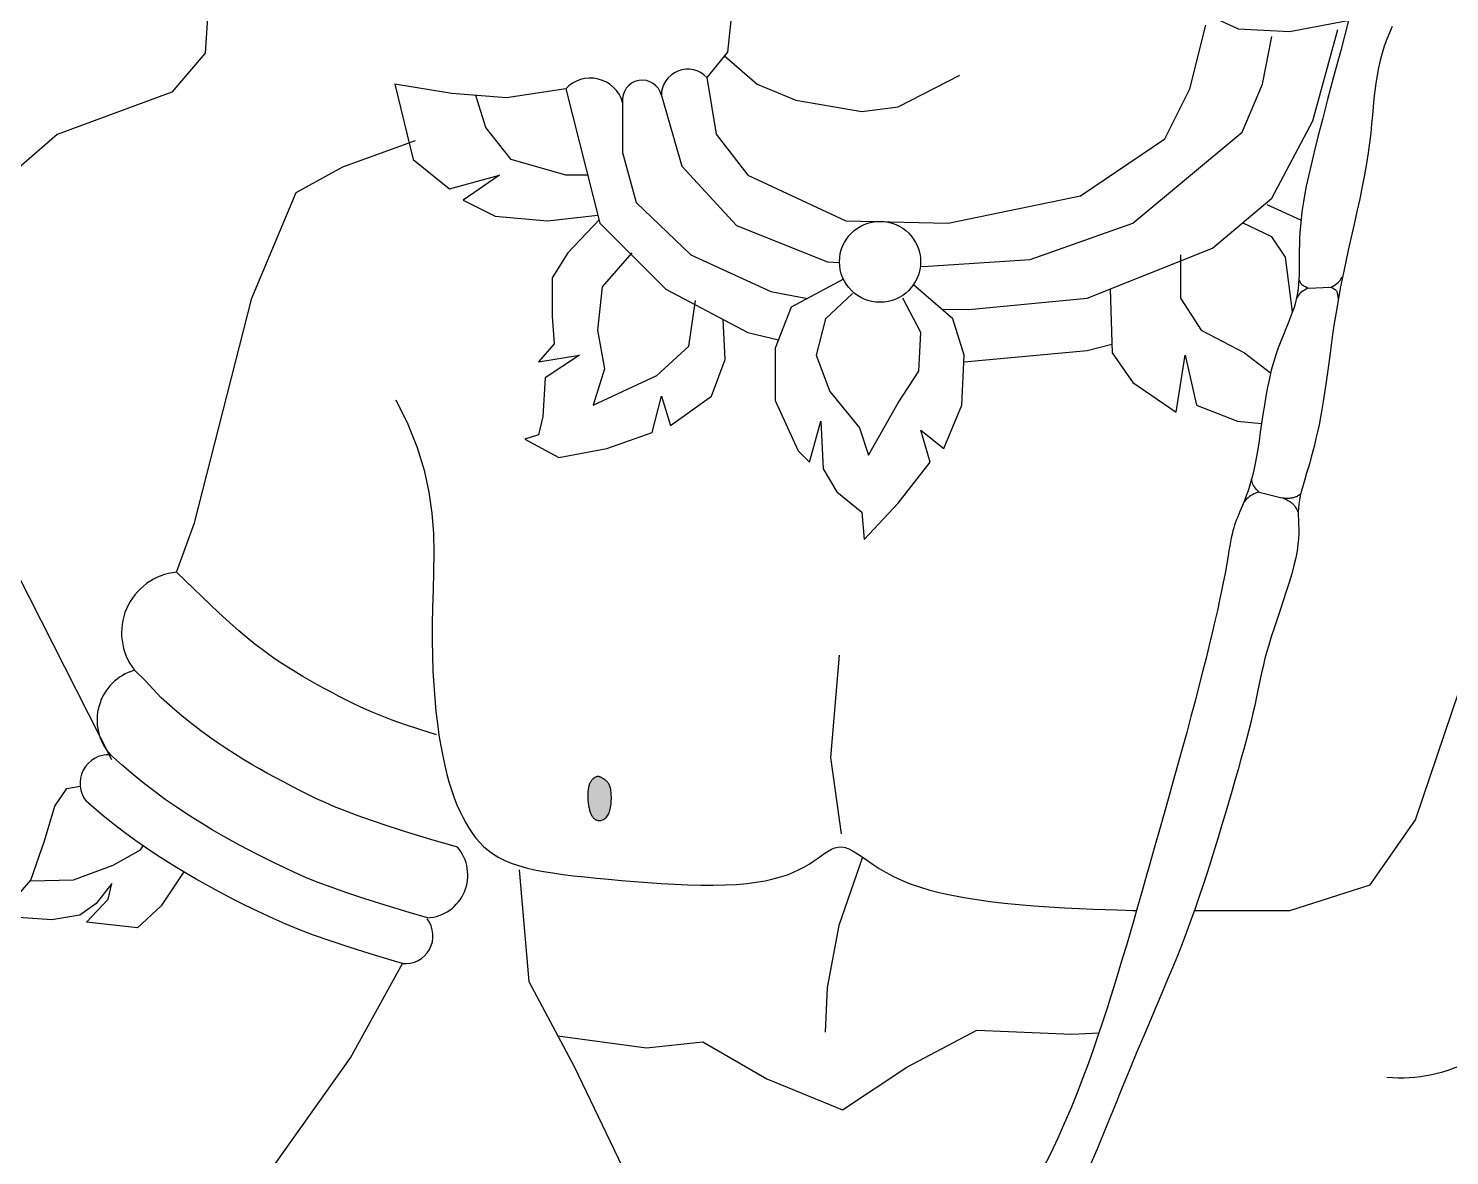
# Model space of a CAD drawing. Header units: feet. Extents: x 0 to 841, y 0 to 594.
# Drawn here: x 643.537 to 646.121, y 133.012 to 135.062 of the extents above; entities that cross this region are included whole.
import ezdxf

# ---------------------------------------------------------------- set-up
doc = ezdxf.new("R2010")
doc.units = ezdxf.units.FT
doc.header["$MEASUREMENT"] = 0
doc.layers.add('LOGO', color=7, linetype='Continuous')

# ---------------------------------------------------------------- blocks, each defined once
blk = doc.blocks.new('YOTA')
h = blk.add_hatch(color=1)
edge = h.paths.add_edge_path()
edge.add_arc((302.8865, 246.9749), 39.995, 0, 360)
edge = h.paths.add_edge_path(flags=16)
edge.add_arc((302.8865, 246.9749), 39.7003, 0, 360)
for points in [[(285.9873, 251.6512), (285.987, 251.661), (285.9864, 251.6705), (285.9856, 251.6794), (285.9846, 251.6877), (285.9833, 251.6952), (285.9818, 251.7021), (285.9801, 251.7082), (285.9782, 251.7138), (285.9762, 251.7189), (285.974, 251.7234), (285.9718, 251.7275), (285.9694, 251.7311), (285.967, 251.7345), (285.9645, 251.7376), (285.962, 251.7404), (285.9595, 251.743), (285.9569, 251.7454), (285.9543, 251.7477), (285.9517, 251.7498), (285.949, 251.7518), (285.9463, 251.7537), (285.9436, 251.7555), (285.9408, 251.7573), (285.9381, 251.7591), (285.9353, 251.7608), (285.9324, 251.7625), (285.9295, 251.7642), (285.9266, 251.7657), (285.9237, 251.767), (285.9207, 251.7682), (285.9176, 251.769), (285.9145, 251.7697), (285.9114, 251.7699), (285.9082, 251.7698), (285.9049, 251.7693), (285.9016, 251.7685), (285.8983, 251.7673), (285.8951, 251.7657), (285.8918, 251.764), (285.8886, 251.7619), (285.8855, 251.7597), (285.8825, 251.7573), (285.8796, 251.7548), (285.8769, 251.7522), (285.8743, 251.7496), (285.8719, 251.7468), (285.8697, 251.7439), (285.8676, 251.7409), (285.8657, 251.7377), (285.8639, 251.7344), (285.8622, 251.7308), (285.8606, 251.727), (285.8591, 251.7229), (285.8578, 251.7185), (285.8565, 251.7138), (285.8553, 251.7088), (285.8542, 251.7034), (285.8533, 251.6978), (285.8524, 251.692), (285.8517, 251.6858), (285.8512, 251.6794), (285.8508, 251.6728), (285.8505, 251.6659), (285.8504, 251.6588), (285.8505, 251.6515), (285.8508, 251.6441), (285.8512, 251.6366), (285.8518, 251.629), (285.8525, 251.6215), (285.8534, 251.614), (285.8544, 251.6067), (285.8556, 251.5995), (285.8568, 251.5926), (285.8583, 251.586), (285.8598, 251.5797), (285.8614, 251.5737), (285.8632, 251.5681), (285.865, 251.5629), (285.8669, 251.5579), (285.8689, 251.5533), (285.8709, 251.5489), (285.873, 251.5448), (285.8752, 251.5411), (285.8774, 251.5376), (285.8796, 251.5343), (285.8819, 251.5313), (285.8842, 251.5286), (285.8867, 251.5261), (285.8893, 251.5239), (285.8921, 251.522), (285.895, 251.5202), (285.8982, 251.5188), (285.9016, 251.5175), (285.9053, 251.5165), (285.9092, 251.5158), (285.9134, 251.5153), (285.9178, 251.5151), (285.9224, 251.5153), (285.927, 251.5159), (285.9318, 251.5169), (285.9365, 251.5185), (285.9412, 251.5205), (285.9458, 251.5231), (285.9503, 251.5263), (285.9546, 251.5301), (285.9587, 251.5346), (285.9627, 251.5397), (285.9663, 251.5454), (285.9698, 251.5517), (285.9729, 251.5585), (285.9758, 251.5659), (285.9784, 251.5739), (285.9807, 251.5824), (285.9826, 251.5913), (285.9842, 251.6008), (285.9855, 251.6107), (285.9864, 251.6207), (285.987, 251.631), (285.9873, 251.6412)], [(285.9874, 251.6409), (285.9874, 251.651), (285.9871, 251.6608), (285.9866, 251.6703), (285.9857, 251.6792), (285.9847, 251.6875), (285.9834, 251.695), (285.9819, 251.7019), (285.9802, 251.708), (285.9783, 251.7136), (285.9763, 251.7186), (285.9742, 251.7232), (285.9719, 251.7273), (285.9695, 251.7309), (285.9671, 251.7343), (285.9646, 251.7373), (285.9621, 251.7402), (285.9596, 251.7428), (285.957, 251.7452), (285.9544, 251.7475), (285.9518, 251.7496), (285.9491, 251.7516), (285.9464, 251.7535), (285.9437, 251.7553), (285.941, 251.7571), (285.9382, 251.7589), (285.9354, 251.7606), (285.9325, 251.7623), (285.9297, 251.764), (285.9267, 251.7655), (285.9238, 251.7668), (285.9208, 251.768), (285.9178, 251.7688), (285.9147, 251.7694), (285.9115, 251.7697), (285.9083, 251.7696), (285.9051, 251.7691), (285.9018, 251.7683), (285.8985, 251.7671), (285.8952, 251.7655), (285.8919, 251.7638), (285.8887, 251.7617), (285.8856, 251.7595), (285.8826, 251.7571), (285.8797, 251.7546), (285.877, 251.752), (285.8744, 251.7493), (285.872, 251.7466), (285.8698, 251.7437), (285.8677, 251.7407), (285.8658, 251.7375), (285.864, 251.7342), (285.8623, 251.7306), (285.8607, 251.7268), (285.8592, 251.7227), (285.8579, 251.7183), (285.8566, 251.7136), (285.8554, 251.7086), (285.8543, 251.7032), (285.8534, 251.6976), (285.8525, 251.6917), (285.8518, 251.6856), (285.8513, 251.6792), (285.8509, 251.6726), (285.8506, 251.6657), (285.8505, 251.6586), (285.8506, 251.6513), (285.8509, 251.6439), (285.8513, 251.6364), (285.8519, 251.6288), (285.8526, 251.6213), (285.8535, 251.6138), (285.8545, 251.6064), (285.8557, 251.5993), (285.857, 251.5924), (285.8584, 251.5857), (285.8599, 251.5795), (285.8615, 251.5735), (285.8633, 251.5679), (285.8651, 251.5626), (285.867, 251.5577), (285.869, 251.553), (285.871, 251.5487), (285.8731, 251.5446), (285.8753, 251.5408), (285.8775, 251.5373), (285.8797, 251.5341), (285.882, 251.5311), (285.8843, 251.5284), (285.8868, 251.5259), (285.8894, 251.5237), (285.8922, 251.5217), (285.8951, 251.52), (285.8983, 251.5185), (285.9017, 251.5173), (285.9054, 251.5163), (285.9093, 251.5155), (285.9135, 251.5151), (285.9179, 251.5149), (285.9225, 251.5151), (285.9272, 251.5157), (285.9319, 251.5167), (285.9366, 251.5182), (285.9413, 251.5203), (285.9459, 251.5229), (285.9504, 251.5261), (285.9547, 251.5299), (285.9589, 251.5344), (285.9628, 251.5395), (285.9664, 251.5452), (285.9699, 251.5514), (285.9731, 251.5583), (285.9759, 251.5657), (285.9785, 251.5737), (285.9808, 251.5821), (285.9827, 251.5911), (285.9843, 251.6006), (285.9856, 251.6104), (285.9865, 251.6205), (285.9871, 251.6307)]]:
    blk.add_hatch(color=2).paths.add_polyline_path(points)
at = {"color": 2}
for p, q in [((284.4321, 255.3017), (284.8522, 255.4543)), ((284.1618, 255.1543), (284.4321, 255.3017)), ((283.9038, 254.5404), (284.1618, 255.1543)), ((283.572, 253.2389), (283.9038, 254.5404)), ((283.4684, 252.9534), (283.572, 253.2389)), ((287.2597, 251.8808), (287.309, 252.4724)), ((287.32, 251.4375), (287.2597, 251.8808))]:
    blk.add_line(p, q, dxfattribs=at)
for points in [[(288.8395, 257.6235), (288.7885, 257.2659), (288.885, 256.7692), (289.0259, 256.4949), (289.2633, 256.2651), (289.6194, 256.102), (289.9161, 256.0872), (290.3167, 256.1613), (290.517, 256.443), (290.5911, 256.6802), (290.5689, 256.962), (290.554, 257.1844), (290.5689, 257.3104), (290.2351, 257.0954), (290.0644, 256.9101), (289.974, 256.7646)], [(286.6215, 256.5101), (286.6861, 256.2034), (286.6597, 255.9661), (286.5406, 255.8207)], [(283.6678, 256.4979), (283.634, 255.9617), (283.4414, 255.7343), (282.7763, 255.4894), (282.3912, 255.1571), (282.1286, 254.6673), (282.1286, 254.16), (282.4787, 253.0754), (283.0914, 251.8684)], [(290.5123, 256.1152), (290.4955, 256.0796), (290.48, 256.0419), (290.4659, 256.0024), (290.4532, 255.9613), (290.4419, 255.9191), (290.4321, 255.8759), (290.4237, 255.8321), (290.4168, 255.788), (290.4111, 255.7431), (290.4061, 255.6973), (290.4016, 255.6502), (290.3971, 255.6015), (290.3924, 255.5508), (290.3869, 255.4978), (290.3805, 255.4421), (290.3726, 255.3835), (290.363, 255.3216), (290.3514, 255.2562), (290.338, 255.1877), (290.3232, 255.1167), (290.3073, 255.0439), (290.2909, 254.9696), (290.2741, 254.8947), (290.2573, 254.8195), (290.241, 254.7448), (290.2255, 254.671), (290.2111, 254.5987), (290.1982, 254.5285), (290.1866, 254.4604), (290.1762, 254.3945), (290.1667, 254.3306), (290.158, 254.2689), (290.1499, 254.2093), (290.1423, 254.1518), (290.1349, 254.0965), (290.1275, 254.0433), (290.12, 253.9922), (290.1123, 253.9432), (290.1043, 253.8962), (290.096, 253.8513), (290.0876, 253.8083), (290.0789, 253.7672), (290.0701, 253.7279), (290.0612, 253.6904), (290.0522, 253.6546), (290.0431, 253.6204), (290.034, 253.5878), (290.0249, 253.5567), (290.016, 253.5269), (290.0074, 253.4985), (289.9992, 253.4712), (289.9916, 253.445), (289.9848, 253.4196), (289.9789, 253.3951), (289.9741, 253.3712), (289.9705, 253.3478), (289.9682, 253.3249), (289.9674, 253.3022), (289.9676, 253.2794), (289.9684, 253.256), (289.9694, 253.2315), (289.9701, 253.2055), (289.97, 253.1775), (289.9687, 253.1471), (289.9658, 253.1138), (289.9607, 253.0772), (289.953, 253.0368), (289.9425, 252.9923), (289.9294, 252.9444), (289.9144, 252.8938), (289.8978, 252.8414), (289.8803, 252.7878), (289.8623, 252.734), (289.8444, 252.6806), (289.827, 252.6285), (289.8108, 252.5785), (289.7961, 252.5313), (289.7835, 252.4875), (289.7726, 252.4466), (289.7631, 252.4079), (289.7546, 252.3707), (289.7468, 252.3341), (289.7393, 252.2976), (289.7317, 252.2604), (289.7237, 252.2217), (289.715, 252.1808), (289.705, 252.137), (289.6937, 252.0897), (289.6809, 252.0391), (289.6669, 251.9855), (289.6517, 251.9291), (289.6354, 251.8704), (289.6183, 251.8094), (289.6004, 251.7467), (289.5818, 251.6825), (289.5626, 251.617), (289.5431, 251.5506), (289.5232, 251.4836), (289.5029, 251.4161), (289.4822, 251.3481), (289.461, 251.2799), (289.4393, 251.2113), (289.417, 251.1426), (289.394, 251.0739), (289.3703, 251.0052), (289.3458, 250.9366), (289.3204, 250.8682), (289.2941, 250.8), (289.2667, 250.7313), (289.2382, 250.6615), (289.2082, 250.5896), (289.1768, 250.515), (289.1437, 250.4369), (289.1087, 250.3546), (289.0718, 250.2673), (289.0327, 250.1742), (288.9914, 250.0746), (288.9477, 249.9681), (288.9019, 249.8558), (288.8543, 249.7393), (288.8052, 249.6201), (288.7548, 249.4996)], [(290.2594, 256.1507), (290.2131, 255.977), (290.1725, 255.8247), (290.1373, 255.6918), (290.107, 255.5762), (290.0812, 255.4761), (290.0594, 255.3894), (290.0412, 255.3141), (290.0261, 255.2483), (290.0137, 255.19), (290.0036, 255.1371), (289.9954, 255.088), (289.9888, 255.0421), (289.9837, 254.9992), (289.9798, 254.959), (289.9771, 254.9213), (289.9752, 254.8858), (289.9741, 254.8522), (289.9735, 254.8203), (289.9733, 254.7898), (289.9733, 254.7605), (289.9732, 254.7321), (289.973, 254.7045), (289.9725, 254.6773), (289.9713, 254.6506), (289.9695, 254.624), (289.9667, 254.5975), (289.9629, 254.5707), (289.9577, 254.5436), (289.9511, 254.5159), (289.9429, 254.4875), (289.9329, 254.4582), (289.9214, 254.4278), (289.9087, 254.3962), (289.8951, 254.3631), (289.8809, 254.3283), (289.8664, 254.2917), (289.8519, 254.2532), (289.8376, 254.2124), (289.824, 254.1693), (289.8113, 254.1236), (289.7998, 254.0753), (289.7893, 254.025), (289.7797, 253.9731), (289.7708, 253.9205), (289.7626, 253.8677), (289.7548, 253.8153), (289.7474, 253.764), (289.7401, 253.7145), (289.7327, 253.6673), (289.7253, 253.6231), (289.7175, 253.5825), (289.7096, 253.5452), (289.7014, 253.511), (289.6931, 253.4798), (289.6848, 253.4513), (289.6764, 253.4252), (289.6682, 253.4012), (289.66, 253.3792), (289.652, 253.3589), (289.6443, 253.3401), (289.6369, 253.3224), (289.6297, 253.3057), (289.6229, 253.2897), (289.6164, 253.2741), (289.6101, 253.2586), (289.6042, 253.2429), (289.5986, 253.2268), (289.5933, 253.21), (289.5883, 253.1923), (289.5836, 253.1733), (289.5791, 253.1527), (289.5748, 253.1304), (289.5704, 253.1058), (289.5658, 253.0787), (289.5608, 253.0488), (289.5551, 253.0157), (289.5487, 252.979), (289.5413, 252.9386), (289.5327, 252.8939), (289.5228, 252.8447), (289.5115, 252.7907), (289.4986, 252.7321), (289.4843, 252.669), (289.4685, 252.6016), (289.4513, 252.53), (289.4328, 252.4545), (289.413, 252.3753), (289.3918, 252.2925), (289.3694, 252.2062), (289.3457, 252.1168), (289.3208, 252.0244), (289.295, 251.9297), (289.2684, 251.8334), (289.2414, 251.7363), (289.2141, 251.6391), (289.1868, 251.5425), (289.1598, 251.4472), (289.1332, 251.3539), (289.1074, 251.2635), (289.0825, 251.1766), (289.0588, 251.0937), (289.036, 251.0143), (289.014, 250.9379), (288.9925, 250.8637), (288.9712, 250.7911), (288.9499, 250.7194), (288.9283, 250.648), (288.9063, 250.5761), (288.8836, 250.5032), (288.8598, 250.4284), (288.8349, 250.3514), (288.8086, 250.2722), (288.7808, 250.191), (288.7513, 250.108), (288.72, 250.0234), (288.6867, 249.9375), (288.6513, 249.8504), (288.6137, 249.7623), (288.5735, 249.6736), (288.5309, 249.5843), (288.4856, 249.4948)], [(286.541, 255.8203), (286.5938, 255.4906), (286.7785, 255.2532), (287.346, 254.9895), (287.9398, 254.9763), (288.7052, 255.1345), (289.1934, 255.4642), (289.3386, 255.7544), (289.431, 256.1236)], [(287.9015, 254.4782), (288.0586, 254.4751), (288.7448, 254.5411), (289.4706, 254.8312), (289.8137, 255.1214), (290.0512, 255.5697), (290.1964, 256.0973)], [(287.7774, 254.7265), (287.7946, 254.7257), (288.4149, 254.7653), (289.0087, 254.9763), (289.6421, 255.5038), (289.7609, 255.7807), (289.8137, 256.0577)], [(286.6421, 255.9446), (286.8313, 255.7814), (287.0556, 255.6891), (287.4383, 255.6232), (287.6494, 255.6495), (288.0057, 255.8342)], [(285.7228, 255.7544), (285.3797, 255.7016), (285.063, 255.728), (284.7331, 255.7807), (284.8387, 255.3455), (285.0498, 255.1741), (285.3401, 255.2532), (285.129, 255.1082), (285.3137, 255.0158), (285.6172, 254.9895), (285.9088, 255.0231)], [(285.8503, 255.2532), (285.7228, 255.2532), (285.4061, 255.3455), (285.2609, 255.5302), (285.2021, 255.7164)], [(285.7228, 255.7544), (285.9208, 254.9763), (286.3034, 254.5938), (286.7785, 254.3433), (286.9563, 254.3008)], [(286.2771, 255.7148), (286.3958, 255.306), (286.7125, 254.9631), (287.2404, 254.7521), (287.3091, 254.7488)], [(286.0527, 255.6752), (286.0527, 255.3851), (286.1319, 255.095), (286.4486, 254.7917), (286.9105, 254.5806), (287.1238, 254.5392)], [(289.9827, 254.9939), (289.7873, 255.0818)], [(285.9159, 254.9952), (285.736, 254.8048), (285.6436, 254.6598), (285.6436, 254.4356), (285.6568, 254.2773), (285.5645, 254.1718), (285.802, 254.2114), (285.604, 254.0795), (285.5908, 253.8553), (285.5645, 253.7498), (285.4853, 253.7234), (285.6832, 253.6179), (285.9603, 253.6707), (286.2243, 253.763), (286.2771, 253.974), (286.3298, 253.8026), (286.5674, 253.974), (286.6466, 254.185), (286.6354, 254.4187)], [(289.9337, 254.4619), (289.8928, 254.7785), (289.8137, 254.8972), (289.6443, 254.9781)], [(286.1055, 254.8048), (285.934, 254.607), (285.9076, 254.3565), (285.9471, 254.1323), (285.8812, 253.9213), (286.2507, 254.0927), (286.4354, 254.2641), (286.475, 254.5279)], [(289.2858, 254.7917), (289.2858, 254.5411), (289.4046, 254.3565), (289.6553, 254.2246), (289.8073, 254.1088)], [(287.3318, 254.6512), (287.0292, 254.4883), (286.9369, 254.251), (286.9369, 253.9476), (287.0688, 253.6575), (287.1348, 253.5916), (287.2008, 253.8289), (287.214, 253.552), (287.2932, 253.4201), (287.4383, 253.3014), (287.4515, 253.1432), (287.6495, 253.3542), (287.8342, 253.5916), (287.7814, 253.7762), (287.9134, 253.6707), (288.019, 253.9213), (288.0322, 254.2114), (287.9662, 254.4224), (287.7378, 254.6195)], [(290.0238, 254.6), (290.016, 254.6033), (290.0092, 254.6063), (290.0035, 254.6091), (289.9987, 254.6117), (289.9947, 254.6143), (289.9914, 254.6167), (289.9886, 254.6191), (289.9864, 254.6215), (289.9845, 254.624), (289.9828, 254.6265), (289.9813, 254.6292), (289.98, 254.6319), (289.9787, 254.6346), (289.9776, 254.6373), (289.9764, 254.6398), (289.9753, 254.6422), (289.9743, 254.6442), (289.9731, 254.646), (289.972, 254.6474), (289.9708, 254.6483)], [(290.1553, 254.6041), (290.1656, 254.6098), (290.175, 254.6155), (290.1836, 254.6212), (290.1913, 254.6269), (290.1983, 254.6327), (290.2044, 254.6386), (290.2099, 254.6445), (290.2146, 254.6505), (290.2187, 254.6567), (290.222, 254.6629)], [(287.3855, 254.5675), (287.2272, 254.4224), (287.1744, 254.2114), (287.2536, 254.0004), (287.4251, 253.7894), (287.4779, 253.6311), (287.6495, 253.9344), (287.7682, 254.1191), (287.7814, 254.3433), (287.6759, 254.5411)], [(288.8767, 254.5938), (288.8899, 254.2246), (289.0087, 254.0531), (289.2594, 253.8817), (289.3122, 254.2114), (289.3782, 253.9213), (289.6157, 253.8289), (289.7543, 253.8151)], [(290.0238, 254.6), (290.0136, 254.5943), (290.0041, 254.5886), (289.9956, 254.5829), (289.9878, 254.5772), (289.9809, 254.5714), (289.9747, 254.5655), (289.9692, 254.5596), (289.9645, 254.5535), (289.9605, 254.5474), (289.9571, 254.5412)], [(290.0238, 254.6), (290.1553, 254.6041)], [(290.1553, 254.6041), (290.1642, 254.6007), (290.1715, 254.5974), (290.1775, 254.5942), (290.1821, 254.5909), (290.1857, 254.5875), (290.1884, 254.5842), (290.1904, 254.5807), (290.1918, 254.5772), (290.1928, 254.5736), (290.1936, 254.5698), (290.1943, 254.5659), (290.1949, 254.562), (290.1956, 254.558), (290.1962, 254.5541), (290.1968, 254.5504), (290.1973, 254.5468), (290.1979, 254.5435), (290.1985, 254.5406), (290.199, 254.5381), (290.1996, 254.5361)], [(288.0304, 254.1719), (288.0322, 254.1718), (288.7448, 254.2378), (288.8881, 254.2751)], [(284.7384, 253.9516), (284.8086, 253.8111), (284.8625, 253.6754), (284.9021, 253.5444), (284.9296, 253.418), (284.9469, 253.296), (284.956, 253.1784), (284.9589, 253.0651), (284.9577, 252.9559), (284.9543, 252.8506), (284.9508, 252.7493), (284.9489, 252.6518), (284.9487, 252.5581), (284.9502, 252.4682), (284.9533, 252.3821), (284.9578, 252.2998), (284.9637, 252.2214), (284.9709, 252.1469), (284.9792, 252.0763), (284.9885, 252.0096), (284.9988, 251.9469), (285.0099, 251.888), (285.0218, 251.8329), (285.0345, 251.7813), (285.0479, 251.7329), (285.0621, 251.6877), (285.0771, 251.6454), (285.0928, 251.6057), (285.1092, 251.5684), (285.1263, 251.5334), (285.144, 251.5005), (285.1625, 251.4693), (285.1819, 251.44), (285.2026, 251.4124), (285.2248, 251.3866), (285.2488, 251.3625), (285.275, 251.3401), (285.3037, 251.3195), (285.335, 251.3005), (285.3694, 251.2833), (285.4071, 251.2677), (285.4484, 251.2537), (285.4932, 251.2412), (285.5415, 251.2299), (285.5932, 251.2199), (285.6483, 251.2108), (285.7066, 251.2026), (285.7682, 251.195), (285.8329, 251.1879), (285.9008, 251.1811), (285.9716, 251.1745), (286.0453, 251.168), (286.1212, 251.1617), (286.1984, 251.1558), (286.2763, 251.1505), (286.3539, 251.1461), (286.4306, 251.1428), (286.5055, 251.1407), (286.5778, 251.1402), (286.6467, 251.1413), (286.7116, 251.1444), (286.7716, 251.1496), (286.827, 251.1567), (286.878, 251.1655), (286.9248, 251.176), (286.9678, 251.1879), (287.0071, 251.201), (287.0431, 251.2152), (287.076, 251.2302), (287.1061, 251.2459), (287.1336, 251.2622), (287.1588, 251.2787), (287.1821, 251.295), (287.2038, 251.3107), (287.2243, 251.3251), (287.2439, 251.3378), (287.263, 251.3484), (287.282, 251.3561), (287.3013, 251.3607), (287.3211, 251.3615), (287.3419, 251.358), (287.364, 251.35), (287.3876, 251.3379), (287.4132, 251.3222), (287.4409, 251.3037), (287.471, 251.2831), (287.5039, 251.2608), (287.5397, 251.2377), (287.5788, 251.2142), (287.6215, 251.1911), (287.668, 251.1691), (287.7185, 251.1485), (287.7731, 251.1296), (287.8317, 251.1121), (287.8942, 251.0962), (287.9605, 251.0816), (288.0307, 251.0684), (288.1045, 251.0565), (288.182, 251.0458), (288.263, 251.0364), (288.3476, 251.028), (288.4353, 251.0207), (288.5244, 251.0145), (288.6126, 251.0092), (288.6979, 251.0047), (288.7782, 251.0011), (288.8514, 250.9983), (288.9153, 250.9963), (288.9678, 250.9949), (289.0068, 250.994), (289.0301, 250.9938)], [(289.7409, 253.4173), (289.7326, 253.4248), (289.7252, 253.4324), (289.7187, 253.44), (289.7131, 253.4478), (289.7083, 253.4555), (289.7044, 253.4632), (289.7013, 253.4709), (289.699, 253.4785), (289.6975, 253.486), (289.6967, 253.4934)], [(289.7409, 253.4173), (289.7301, 253.4144), (289.7199, 253.411), (289.7103, 253.4071), (289.7013, 253.4025), (289.6927, 253.3973), (289.6845, 253.3915), (289.6765, 253.385), (289.6686, 253.3779), (289.6609, 253.3701), (289.6531, 253.3615)], [(289.7409, 253.4173), (289.865, 253.3871)], [(289.865, 253.3871), (289.8757, 253.3853), (289.8857, 253.3841), (289.8948, 253.3834), (289.9033, 253.383), (289.911, 253.3831), (289.9182, 253.3834), (289.9247, 253.3841), (289.9307, 253.3849), (289.9362, 253.3859), (289.9412, 253.3871), (289.9459, 253.3884), (289.9502, 253.3897), (289.9543, 253.3912), (289.9582, 253.3929), (289.962, 253.3948), (289.9657, 253.397), (289.9696, 253.3994), (289.9735, 253.4021), (289.9777, 253.4052), (289.9822, 253.4087)], [(289.865, 253.3871), (289.8753, 253.3837), (289.8847, 253.3802), (289.8932, 253.3766), (289.9008, 253.373), (289.9077, 253.3694), (289.9139, 253.3658), (289.9194, 253.3623), (289.9243, 253.3588), (289.9287, 253.3553), (289.9327, 253.352), (289.9362, 253.3487), (289.9395, 253.3454), (289.9426, 253.3419), (289.9456, 253.3382), (289.9486, 253.3339), (289.9517, 253.3291), (289.955, 253.3234), (289.9587, 253.3169), (289.9628, 253.3094), (289.9674, 253.3006)], [(289.3662, 250.9938), (289.9179, 250.9938), (290.3839, 251.1413), (290.647, 251.5193), (291.0251, 252.6367), (291.1402, 252.9489), (291.4198, 253.0311)], [(284.9744, 252.0114), (284.8771, 252.0422), (284.7894, 252.0715), (284.7178, 252.0968), (284.6596, 252.1188), (284.6118, 252.1382), (284.5705, 252.1561), (284.5316, 252.1741), (284.4913, 252.1936), (284.4491, 252.2144), (284.4068, 252.2359), (284.3648, 252.2576), (284.3231, 252.2798), (284.2817, 252.3025), (284.2405, 252.3257), (284.1997, 252.3494), (284.1591, 252.3738), (284.1188, 252.3988), (284.0789, 252.4244), (284.04, 252.4503), (284.0019, 252.4769), (283.9631, 252.5053), (283.9221, 252.5368), (283.8778, 252.5727), (283.8289, 252.6143), (283.7745, 252.6626), (283.7138, 252.7187), (283.4684, 252.9534)], [(285.0956, 251.3603), (284.9413, 251.4055), (284.8085, 251.4458), (284.6949, 251.4818), (284.598, 251.5141), (284.5154, 251.5433), (284.4447, 251.57), (284.3835, 251.5948), (284.3293, 251.6184), (284.2797, 251.6413), (284.2324, 251.6642), (284.1854, 251.6875), (284.1381, 251.7114), (284.0907, 251.736), (284.0432, 251.7613), (283.9955, 251.7873), (283.9478, 251.8142), (283.9, 251.842), (283.8521, 251.8707), (283.8043, 251.9004), (283.7563, 251.9312), (283.7083, 251.9632), (283.6595, 251.9972), (283.6093, 252.0339), (283.5568, 252.0743), (283.5014, 252.1192), (283.4423, 252.1695), (283.3788, 252.2259), (283.2855, 252.3262), (283.2241, 252.385)], [(284.9219, 250.9506), (284.8149, 250.982), (284.6776, 251.0237), (284.5583, 251.0614), (284.4545, 251.096), (284.3636, 251.1282), (284.2835, 251.1584), (284.2122, 251.1873), (284.1484, 251.2151), (284.0909, 251.2417), (284.0383, 251.2671), (283.9875, 251.2922), (283.9366, 251.318), (283.8851, 251.3447), (283.8332, 251.3723), (283.7809, 251.4009), (283.7283, 251.4306), (283.6752, 251.4614), (283.6219, 251.4934), (283.5683, 251.5267), (283.5144, 251.5613), (283.4595, 251.5979), (283.4028, 251.6374), (283.3439, 251.6804), (283.2828, 251.7275), (283.2191, 251.7791), (283.1524, 251.8358), (283.0845, 251.8961)], [(283.5102, 251.2168), (283.3795, 251.0202), (283.2419, 250.8933), (282.9456, 250.925), (283.0726, 251.059), (283.0938, 251.1507), (283.002, 251.0343), (282.9068, 250.9673), (282.7445, 250.9391), (282.3847, 250.9638), (282.5046, 251.0308), (282.6246, 251.1683), (282.7022, 251.3974), (282.7622, 251.5984), (282.8327, 251.7006), (282.9093, 251.714)], [(284.7767, 250.6861), (284.7307, 250.6996), (284.5903, 250.7422), (284.4672, 250.7812), (284.3588, 250.8174), (284.2624, 250.8514), (284.1761, 250.884), (284.0981, 250.9157), (284.0278, 250.9463), (283.965, 250.9753), (283.9089, 251.0024), (283.8556, 251.0287), (283.8022, 251.0558), (283.7481, 251.0838), (283.6933, 251.113), (283.6379, 251.1433), (283.5819, 251.1749), (283.5254, 251.2077), (283.4684, 251.2419), (283.411, 251.2775), (283.3531, 251.3147), (283.2936, 251.3544), (283.2316, 251.3975), (283.167, 251.4448), (283.1001, 251.4963), (283.0309, 251.5524), (282.9591, 251.6134), (282.9449, 251.626)], [(278.4306, 251.5105), (280.2824, 249.5642), (281.5814, 248.6111), (282.0253, 248.2003), (282.4693, 248.1017), (283.0777, 248.4468), (283.7518, 249.1205), (284.4753, 250.1393), (284.7767, 250.6858)], [(282.6225, 251.1659), (282.8715, 251.1718), (283.1008, 251.2564), (283.2596, 251.3446), (283.2747, 251.3675)], [(287.4425, 251.3026), (287.305, 250.9072), (287.2374, 250.547), (287.2262, 250.2882)], [(285.4527, 251.2282), (285.5085, 250.5826), (285.7716, 250.0897), (286.1663, 249.2681), (286.2649, 248.545), (286.2937, 247.8843)], [(285.6768, 250.2674), (286.1902, 250.1982), (286.5168, 250.232), (286.8884, 250.0181), (287.3275, 249.8381), (287.6991, 250.0857), (288.1045, 250.2995), (288.6563, 250.277), (288.8129, 250.2851)]]:
    blk.add_lwpolyline(points, dxfattribs=at)
blk.add_lwpolyline([(285.8579, 251.7183), (285.8566, 251.7136), (285.8554, 251.7086), (285.8543, 251.7032), (285.8534, 251.6976), (285.8525, 251.6917), (285.8518, 251.6856), (285.8513, 251.6792), (285.8509, 251.6726), (285.8506, 251.6657), (285.8505, 251.6586), (285.8506, 251.6513), (285.8509, 251.6439), (285.8513, 251.6364), (285.8519, 251.6288), (285.8526, 251.6213), (285.8535, 251.6138), (285.8545, 251.6064), (285.8557, 251.5993), (285.857, 251.5924), (285.8584, 251.5857), (285.8599, 251.5795), (285.8615, 251.5735), (285.8633, 251.5679), (285.8651, 251.5626), (285.867, 251.5577), (285.869, 251.553), (285.871, 251.5487), (285.8731, 251.5446), (285.8753, 251.5408), (285.8775, 251.5373), (285.8797, 251.5341), (285.882, 251.5311), (285.8843, 251.5284), (285.8868, 251.5259), (285.8894, 251.5237), (285.8922, 251.5217), (285.8951, 251.52), (285.8983, 251.5185), (285.9017, 251.5173), (285.9054, 251.5163), (285.9093, 251.5155), (285.9135, 251.5151), (285.9179, 251.5149), (285.9225, 251.5151), (285.9272, 251.5157), (285.9319, 251.5167), (285.9366, 251.5182), (285.9413, 251.5203), (285.9459, 251.5229), (285.9504, 251.5261), (285.9547, 251.5299), (285.9589, 251.5344), (285.9628, 251.5395), (285.9664, 251.5452), (285.9699, 251.5514), (285.9731, 251.5583), (285.9759, 251.5657), (285.9785, 251.5737), (285.9808, 251.5821), (285.9827, 251.5911), (285.9843, 251.6006), (285.9856, 251.6104), (285.9865, 251.6205), (285.9871, 251.6307), (285.9874, 251.6409), (285.9874, 251.651), (285.9871, 251.6608), (285.9866, 251.6703), (285.9857, 251.6792), (285.9847, 251.6875), (285.9834, 251.695), (285.9819, 251.7019), (285.9802, 251.708), (285.9783, 251.7136), (285.9763, 251.7186), (285.9742, 251.7232), (285.9719, 251.7273), (285.9695, 251.7309), (285.9671, 251.7343), (285.9646, 251.7373), (285.9621, 251.7402), (285.9596, 251.7428), (285.957, 251.7452), (285.9544, 251.7475), (285.9518, 251.7496), (285.9491, 251.7516), (285.9464, 251.7535), (285.9437, 251.7553), (285.941, 251.7571), (285.9382, 251.7589), (285.9354, 251.7606), (285.9325, 251.7623), (285.9297, 251.764), (285.9267, 251.7655), (285.9238, 251.7668), (285.9208, 251.768), (285.9178, 251.7688), (285.9147, 251.7694), (285.9115, 251.7697), (285.9083, 251.7696), (285.9051, 251.7691), (285.9018, 251.7683), (285.8985, 251.7671), (285.8952, 251.7655), (285.8919, 251.7638), (285.8887, 251.7617), (285.8856, 251.7595), (285.8826, 251.7571), (285.8797, 251.7546), (285.877, 251.752), (285.8744, 251.7493), (285.872, 251.7466), (285.8698, 251.7437), (285.8677, 251.7407), (285.8658, 251.7375), (285.864, 251.7342), (285.8623, 251.7306), (285.8607, 251.7268), (285.8592, 251.7227)], close=True, dxfattribs=at)
blk.add_lwpolyline([(290.4797, 250.0273, 0.074588), (290.741, 250.0431, 0.074588), (290.9861, 250.1349, 0.03588), (291.092, 250.2041, 0.03588), (291.1868, 250.2878)], format="xyb", dxfattribs=at)
at = {"color": 1}
for centre, radius in [((302.8815, 246.9749), 40.0001), ((302.8815, 246.9749), 40), ((302.8865, 246.9749), 39.995)]:
    blk.add_circle(centre, radius, dxfattribs=at)
at = {"color": 2}
for centre, radius in [((302.8865, 246.9749), 39.7003), ((302.8865, 246.9749), 38.793), ((287.5439, 254.7521), 0.2349)]:
    blk.add_circle(centre, radius, dxfattribs=at)
for centre, radius, start, end in [((286.4301, 255.7148), 0.1531, 43.57761, 180), ((285.8654, 255.6217), 0.1948, 15.95505, 137.07005), ((286.1657, 255.6906), 0.114, 12.27234, 187.7312), ((283.5019, 252.6023), 0.3527, 95.45149, 218.03084), ((283.3071, 252.0969), 0.2998, 106.08161, 222.05645), ((283.075, 251.7299), 0.1665, 86.73424, 218.58889), ((284.9074, 251.1984), 0.2482, 273.36474, 40.70202), ((284.7936, 250.8454), 0.1602, 263.94084, 38.31695)]:
    blk.add_arc(centre, radius, start, end, dxfattribs=at)

msp = doc.modelspace()

# ---------------------------------------------------------------- linework, layer by layer
at = {"layer": 'LOGO', "color": 1}
msp.add_circle((649.9138, 132.2024), 12.5548, dxfattribs=at)

# ---------------------------------------------------------------- block references
at = {"layer": 'LOGO', "xscale": 0.3139103563735262, "yscale": 0.3139103563735262, "zscale": 0.3139103563735262}
msp.add_blockref('YOTA', (554.8225, 54.668), dxfattribs=at)

doc.saveas('drawing.dxf')
